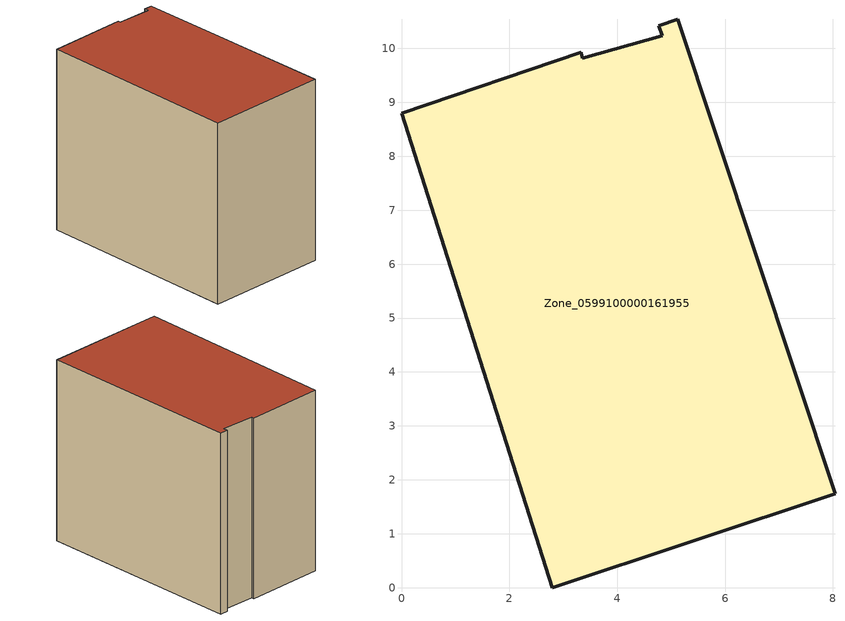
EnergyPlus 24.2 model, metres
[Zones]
Zone_0599100000161955
 floor ground (C_G): 4.77,10.42 5.12,10.54 8.04,1.74 2.8,0 0,8.8 3.33,9.93 3.35,9.82 4.83,10.24 z0.43
 wall outside (C_F): 2.8,0 8.04,1.74 5.12,10.54 4.77,10.42 4.83,10.24 3.35,9.82 3.33,9.93 0,8.8 2.8,0 z0.43:8.54
 roof outside (C_R): 5.12,10.54 4.77,10.42 4.83,10.24 3.35,9.82 3.33,9.93 0,8.8 2.8,0 8.04,1.74 z8.54
[BUILDING]
Pand.0599100000161955: North Axis=0; Terrain=City; Loads Convergence Tolerance Value=0.04; Temperature Convergence Tolerance Value=0.4; Solar Distribution=FullExterior; Maximum Number of Warmup Days=25; Minimum Number of Warmup Days=1
[Site:Location]
Rotterdam.The.Hague.AP_ZH_NLD Design_Conditions: Latitude=51.96; Longitude=4.45; Time Zone=1; Elevation=-4.5
[SITE:GROUNDTEMPERATURE:BUILDINGSURFACE]
18, 18, 18, 18, 18, 18, 18, 18, 18, 18, 18, 18
[MATERIAL] Thermal Absorptance=0.9; Solar Absorptance=0.7; Visible Absorptance=0.7
Name | Roughness | Thickness | Conductivity | Density | Specific Heat
G.TI.1965-1974 | MediumSmooth | 0.15 | 0.882353 | 540 | 1210
F.TI.1965-1974 | Rough | 0.3 | 0.697674 | 1920 | 840
R.TI.1965-1974 | MediumRough | 0.2 | 0.232558 | 1500 | 1000
[CONSTRUCTION]
C_G: G.TI.1965-1974
C_F: F.TI.1965-1974
C_R: R.TI.1965-1974
[ZONE]
Zone_0599100000161955: Type=1; Multiplier=1; Ceiling Height=Autocalculate; Volume=Autocalculate; Floor Area=autocalculate; Part of Total Floor Area=Yes
[ZONEINFILTRATION:DESIGNFLOWRATE]
Infil_Zone_0599100000161955: Zone or ZoneList or Space or SpaceList=Zone_0599100000161955; Schedule=AlwaysOn; Design Flow Rate Calculation Method=Flow/Area; Flow Rate per Floor Area=0.003; Constant Term Coefficient=1; Temperature Term Coefficient=0; Velocity Term Coefficient=0; Velocity Squared Term Coefficient=0
[HVACTEMPLATE:ZONE:IDEALLOADSAIRSYSTEM]
Zone_0599100000161955: Maximum Heating Supply Air Temperature=50; Minimum Cooling Supply Air Temperature=13; Maximum Heating Supply Air Humidity Ratio=0.0156; Minimum Cooling Supply Air Humidity Ratio=0.0077; Heating Limit=NoLimit; Cooling Limit=NoLimit; Dehumidification Control Type=ConstantSensibleHeatRatio; Cooling Sensible Heat Ratio=0.7; Dehumidification Setpoint=60; Humidification Control Type=None; Humidification Setpoint=30; Outdoor Air Method=None; Outdoor Air Flow Rate per Person=0.00944; Outdoor Air Flow Rate per Zone Floor Area=0; Outdoor Air Flow Rate per Zone=0; Demand Controlled Ventilation Type=None; Outdoor Air Economizer Type=NoEconomizer; Heat Recovery Type=None; Sensible Heat Recovery Effectiveness=0.7; Latent Heat Recovery Effectiveness=0.65
[ZONECONTROL:THERMOSTAT]
ThermostatControl_Zone_0599100000161955: Zone or ZoneList=Zone_0599100000161955; Control Type Schedule=DualSetpointControlType; Control 1=Thermostat_Zone_0599100000161955; Temperature Difference Between Cutout And Setpoint=0
[THERMOSTATSETPOINT:DUALSETPOINT]
Thermostat_Zone_0599100000161955: Heating Setpoint Temperature Schedule=HeatingSetpoint_Zone_0599100000161955; Cooling Setpoint Temperature Schedule=CoolingSetpoint_Zone_0599100000161955
[SCHEDULE:COMPACT]
HeatingSetpoint_Zone_0599100000161955: Through: 12/31, For: AllDays, Until: 24:00, 21
CoolingSetpoint_Zone_0599100000161955: Through: 12/31, For: AllDays, Until: 24:00, 24
DualSetpointControlType: Through: 12/31, For: AllDays, Until: 24:00, 4
AlwaysOn: Through: 12/31, For: AllDays, Until: 24:00, 1
